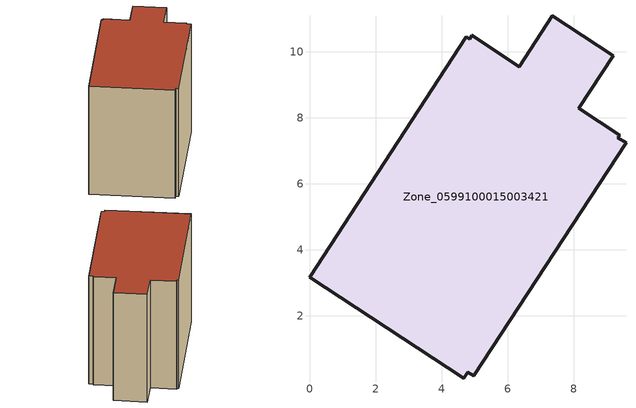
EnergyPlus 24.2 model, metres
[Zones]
Zone_0599100015003421
 floor ground (C_G): 7.36,11.09 9.2,9.88 8.16,8.29 9.39,7.48 9.34,7.4 9.59,7.24 4.97,0.18 4.79,0.3 4.67,0.12 0,3.18 4.75,10.46 4.85,10.39 4.91,10.5 6.36,9.55 z0.77
 wall outside (C_F): 4.79,0.3 4.97,0.18 9.59,7.24 9.34,7.4 9.39,7.48 8.16,8.29 9.2,9.88 7.36,11.09 6.36,9.55 4.91,10.5 4.85,10.39 4.75,10.46 0,3.18 4.67,0.12 4.79,0.3 z0.77:8.76
 roof outside (C_R): 4.97,0.18 9.59,7.24 9.34,7.4 9.39,7.48 8.16,8.29 9.2,9.88 7.36,11.09 6.36,9.55 4.91,10.5 4.85,10.39 4.75,10.46 0,3.18 4.67,0.12 4.79,0.3 z8.76
[BUILDING]
Pand.0599100015003421: North Axis=0; Terrain=City; Loads Convergence Tolerance Value=0.04; Temperature Convergence Tolerance Value=0.4; Solar Distribution=FullExterior; Maximum Number of Warmup Days=25; Minimum Number of Warmup Days=1
[Site:Location]
Rotterdam.The.Hague.AP_ZH_NLD Design_Conditions: Latitude=51.96; Longitude=4.45; Time Zone=1; Elevation=-4.5
[SITE:GROUNDTEMPERATURE:BUILDINGSURFACE]
18, 18, 18, 18, 18, 18, 18, 18, 18, 18, 18, 18
[MATERIAL] Thermal Absorptance=0.9; Solar Absorptance=0.7; Visible Absorptance=0.7
Name | Roughness | Thickness | Conductivity | Density | Specific Heat
G.TC.1965-1974 | MediumSmooth | 0.15 | 0.882353 | 540 | 1210
F.TC.1965-1974 | Rough | 0.3 | 0.697674 | 1920 | 840
R.TC.1965-1974 | MediumRough | 0.2 | 0.232558 | 1500 | 1000
[CONSTRUCTION]
C_G: G.TC.1965-1974
C_F: F.TC.1965-1974
C_R: R.TC.1965-1974
[ZONE]
Zone_0599100015003421: Type=1; Multiplier=1; Ceiling Height=Autocalculate; Volume=Autocalculate; Floor Area=autocalculate; Part of Total Floor Area=Yes
[ZONEINFILTRATION:DESIGNFLOWRATE]
Infil_Zone_0599100015003421: Zone or ZoneList or Space or SpaceList=Zone_0599100015003421; Schedule=AlwaysOn; Design Flow Rate Calculation Method=Flow/Area; Flow Rate per Floor Area=0.003; Constant Term Coefficient=1; Temperature Term Coefficient=0; Velocity Term Coefficient=0; Velocity Squared Term Coefficient=0
[HVACTEMPLATE:ZONE:IDEALLOADSAIRSYSTEM]
Zone_0599100015003421: Maximum Heating Supply Air Temperature=50; Minimum Cooling Supply Air Temperature=13; Maximum Heating Supply Air Humidity Ratio=0.0156; Minimum Cooling Supply Air Humidity Ratio=0.0077; Heating Limit=NoLimit; Cooling Limit=NoLimit; Dehumidification Control Type=ConstantSensibleHeatRatio; Cooling Sensible Heat Ratio=0.7; Dehumidification Setpoint=60; Humidification Control Type=None; Humidification Setpoint=30; Outdoor Air Method=None; Outdoor Air Flow Rate per Person=0.00944; Outdoor Air Flow Rate per Zone Floor Area=0; Outdoor Air Flow Rate per Zone=0; Demand Controlled Ventilation Type=None; Outdoor Air Economizer Type=NoEconomizer; Heat Recovery Type=None; Sensible Heat Recovery Effectiveness=0.7; Latent Heat Recovery Effectiveness=0.65
[ZONECONTROL:THERMOSTAT]
ThermostatControl_Zone_0599100015003421: Zone or ZoneList=Zone_0599100015003421; Control Type Schedule=DualSetpointControlType; Control 1=Thermostat_Zone_0599100015003421; Temperature Difference Between Cutout And Setpoint=0
[THERMOSTATSETPOINT:DUALSETPOINT]
Thermostat_Zone_0599100015003421: Heating Setpoint Temperature Schedule=HeatingSetpoint_Zone_0599100015003421; Cooling Setpoint Temperature Schedule=CoolingSetpoint_Zone_0599100015003421
[SCHEDULE:COMPACT]
HeatingSetpoint_Zone_0599100015003421: Through: 12/31, For: AllDays, Until: 24:00, 21
CoolingSetpoint_Zone_0599100015003421: Through: 12/31, For: AllDays, Until: 24:00, 24
DualSetpointControlType: Through: 12/31, For: AllDays, Until: 24:00, 4
AlwaysOn: Through: 12/31, For: AllDays, Until: 24:00, 1
